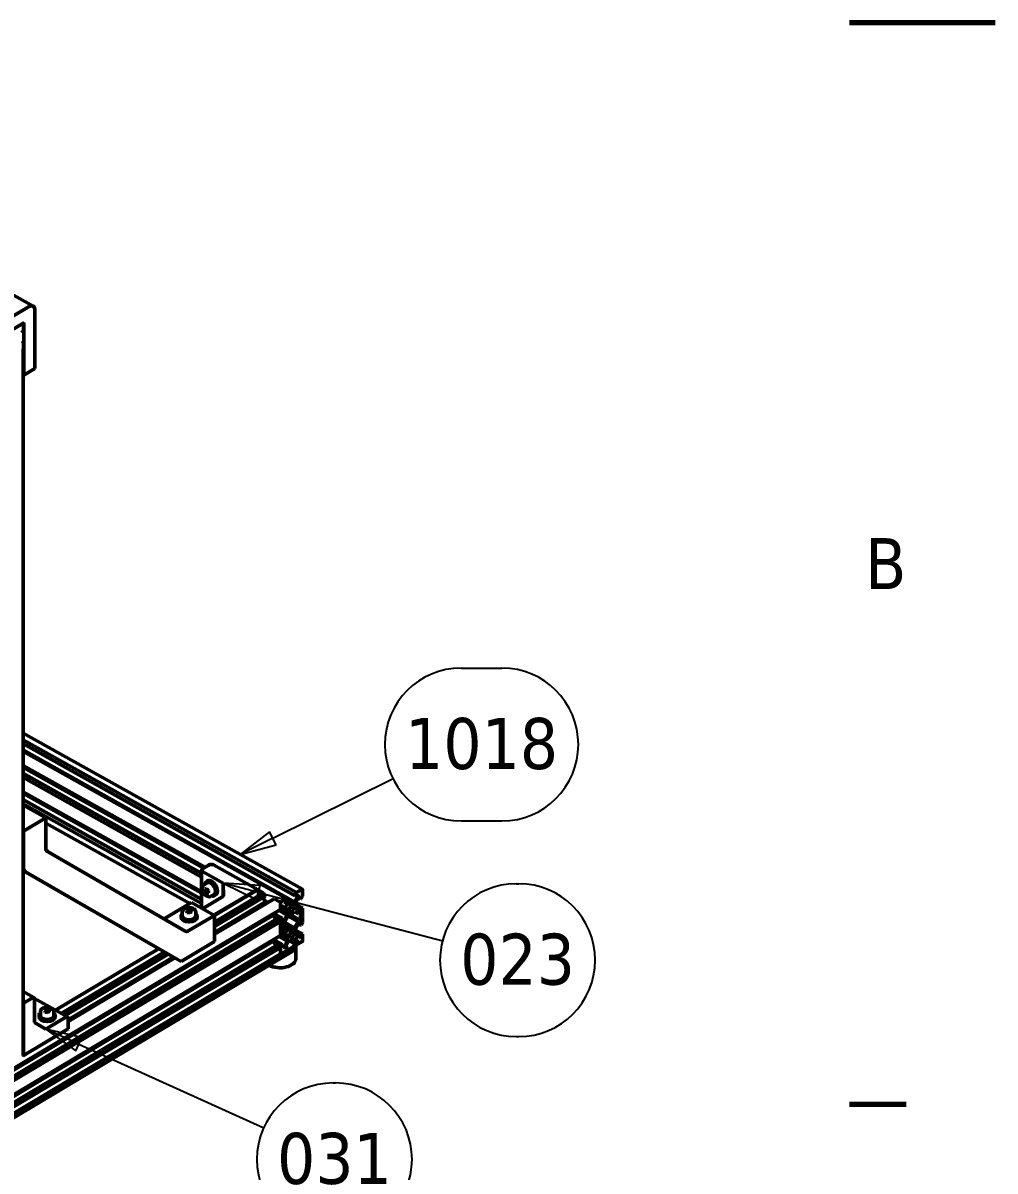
# Model space of a CAD drawing. Header units: millimetres. Extents: x -2748 to 3818, y -1510 to 2700.
# Drawn here: x 3211 to 3818, y 633 to 1350 of the extents above; entities that cross this region are included whole.
import ezdxf

# ---------------------------------------------------------------- set-up
doc = ezdxf.new("R2010")
doc.units = ezdxf.units.MM
doc.header["$LTSCALE"] = 9.090909
for name, color, linetype, lineweight in [('Border (ISO)', 7, 'Continuous', 70), ('Symbol (ISO)', 7, 'Continuous', 25), ('Visible (ISO)', 7, 'Continuous', 50)]:
    doc.layers.add(name, color=color, linetype=linetype, lineweight=lineweight)
doc.styles.add('Note Text (ISO)', font='tahoma.ttf')

# ---------------------------------------------------------------- blocks, each defined once
blk = doc.blocks.new('Borders Default Border')
at = {"layer": 'Border (ISO)'}
blk.add_line((410, 74.25), (413.9, 74.25), dxfattribs=at)
at = {"layer": 'Border (ISO)', "flags": 128}
blk.add_lwpolyline([(420, 148.5), (410, 148.5)], dxfattribs=at)
at = {"layer": 'Border (ISO)', "insert": (411.082, 109.625), "char_height": 3.5, "attachment_point": 7, "style": 'Note Text (ISO)'}
blk.add_mtext('B', dxfattribs=at)
blk = doc.blocks.new('Balloon12')
at = {"layer": 'Symbol (ISO)'}
for p, q in [((383.338, 104.201), (386.132, 104.201)), ((370.391, 92.517), (378.653, 96.623)), ((383.338, 93.701), (386.132, 93.701)), ((370.169, 92.965), (368.153, 91.404)), ((370.391, 92.517), (368.153, 91.404)), ((370.614, 92.069), (370.169, 92.965)), ((368.153, 91.404), (370.614, 92.069))]:
    blk.add_line(p, q, dxfattribs=at)
at = {"layer": 'Symbol (ISO)', "flags": 128}
blk.add_lwpolyline([(370.169, 92.965), (368.153, 91.404)], dxfattribs=at)
at = {"layer": 'Symbol (ISO)'}
for centre, start, end in [((383.338, 98.951), 90, 270), ((386.132, 98.951), 270, 90)]:
    blk.add_arc(centre, 5.25, start, end, dxfattribs=at)
blk.add_solid([(370.169, 92.965), (368.153, 91.404), (370.614, 92.069), (370.169, 92.965)], dxfattribs=at)
at = {"layer": 'Symbol (ISO)', "insert": (384.735, 98.991), "char_height": 3.5, "attachment_point": 5, "style": 'Note Text (ISO)'}
blk.add_mtext('1018', dxfattribs=at)
blk = doc.blocks.new('Balloon13')
at = {"layer": 'Symbol (ISO)'}
for p, q in [((357.079, 78.381), (354.802, 79.413)), ((357.285, 78.836), (354.802, 79.413)), ((354.802, 79.413), (356.873, 77.925)), ((356.873, 77.925), (357.285, 78.836)), ((357.079, 78.381), (369.782, 72.622)), ((374.546, 75.712), (374.706, 75.712)), ((374.546, 65.212), (374.706, 65.212))]:
    blk.add_line(p, q, dxfattribs=at)
at = {"layer": 'Symbol (ISO)', "flags": 128}
blk.add_lwpolyline([(357.285, 78.836), (354.802, 79.413)], dxfattribs=at)
at = {"layer": 'Symbol (ISO)'}
for centre, start, end in [((374.546, 70.462), 90, 270), ((374.706, 70.462), 270, 90)]:
    blk.add_arc(centre, 5.25, start, end, dxfattribs=at)
blk.add_solid([(357.285, 78.836), (354.802, 79.413), (356.873, 77.925), (357.285, 78.836)], dxfattribs=at)
at = {"layer": 'Symbol (ISO)', "insert": (374.626, 70.499), "char_height": 3.5, "attachment_point": 5, "style": 'Note Text (ISO)'}
blk.add_mtext('031', dxfattribs=at)
blk = doc.blocks.new('Balloon14')
at = {"layer": 'Symbol (ISO)'}
for p, q in [((369.403, 88.796), (366.985, 89.431)), ((369.53, 89.28), (366.985, 89.431)), ((366.985, 89.431), (369.276, 88.312)), ((369.276, 88.312), (369.53, 89.28)), ((387.127, 89.392), (387.288, 89.392)), ((369.403, 88.796), (382.069, 85.47)), ((387.127, 78.892), (387.288, 78.892))]:
    blk.add_line(p, q, dxfattribs=at)
at = {"layer": 'Symbol (ISO)', "flags": 128}
blk.add_lwpolyline([(369.53, 89.28), (366.985, 89.431)], dxfattribs=at)
at = {"layer": 'Symbol (ISO)'}
for centre, start, end in [((387.127, 84.142), 90, 270), ((387.288, 84.142), 270, 90)]:
    blk.add_arc(centre, 5.25, start, end, dxfattribs=at)
blk.add_solid([(369.53, 89.28), (366.985, 89.431), (369.276, 88.312), (369.53, 89.28)], dxfattribs=at)
at = {"layer": 'Symbol (ISO)', "insert": (387.208, 84.179), "char_height": 3.5, "attachment_point": 5, "style": 'Note Text (ISO)'}
blk.add_mtext('023', dxfattribs=at)

msp = doc.modelspace()

# ---------------------------------------------------------------- linework, layer by layer
at = {"layer": 'Visible (ISO)'}
for p, q in [((3203.933, 1180.927), (3217.583, 1173.296)), ((3215.143, 1173.014), (3180.153, 1152.151)), ((3218.621, 1134.263), (3218.621, 1171.005)), ((3183.631, 1146.06), (3211.665, 1162.775)), ((3211.355, 1162.591), (3211.457, 1162.534)), ((3211.561, 1158.288), (3211.561, 1162.305)), ((3211.665, 1162.775), (3211.665, 1130.115)), ((3210.548, 1156.496), (3211.561, 1158.288)), ((3211.561, 1150.808), (3210.548, 1151.393)), ((3211.561, 1146.791), (3211.561, 1150.808)), ((3211.354, 705.468), (3211.354, 1146.295)), ((3211.665, 1130.115), (3218.621, 1134.263)), ((3211.354, 1130.289), (3211.665, 1130.115)), ((3211.354, 906.693), (3385.732, 809.207)), ((3211.354, 902.575), (3382.065, 807.138)), ((3211.354, 900.217), (3381.053, 805.346)), ((3211.354, 899.936), (3381.053, 805.065)), ((3211.354, 896.195), (3380.854, 801.435)), ((3211.354, 895.213), (3375.693, 803.339)), ((3211.354, 886.432), (3324.989, 822.904)), ((3211.354, 886.413), (3324.972, 822.894)), ((3211.354, 885.276), (3323.988, 822.308)), ((3211.354, 881.587), (3322.691, 819.344)), ((3211.354, 881.31), (3322.691, 819.067)), ((3211.354, 878.953), (3322.691, 816.709)), ((3211.354, 870.102), (3322.691, 807.859)), ((3211.354, 870.083), (3322.691, 807.84)), ((3211.354, 868.946), (3322.691, 806.703)), ((3211.354, 865.257), (3322.691, 803.014)), ((3211.354, 864.98), (3322.691, 802.737)), ((3211.354, 862.623), (3322.691, 800.379)), ((3225.473, 853.735), (3211.354, 861.629)), ((3211.561, 845.44), (3225.473, 853.735)), ((3225.473, 853.735), (3225.473, 835.014)), ((3225.473, 850.541), (3315.356, 800.292)), ((3211.561, 845.44), (3211.354, 845.556)), ((3211.561, 822.636), (3211.561, 845.44)), ((3226.492, 832.734), (3312.397, 783.124)), ((3327.428, 824.358), (3323.254, 821.87)), ((3356.118, 809.926), (3330.256, 824.385)), ((3295.57, 772.164), (3211.354, 820.799)), ((3309.938, 764.132), (3212.579, 820.357)), ((3322.691, 797.442), (3322.691, 821.066)), ((3323.3, 820.237), (3336.231, 813.008)), ((3324.088, 812.075), (3326.175, 813.319)), ((3326.486, 814.378), (3325.79, 813.964)), ((3336.458, 804.844), (3336.231, 813.008)), ((3336.231, 813.008), (3336.231, 804.708)), ((3336.458, 804.844), (3323.937, 797.378)), ((3324.839, 809.527), (3325.916, 809.631)), ((3324.839, 808.113), (3324.839, 809.527)), ((3326.4, 809.044), (3324.839, 808.113)), ((3325.916, 806.803), (3324.839, 808.113)), ((3325.916, 809.631), (3326.994, 808.322)), ((3325.916, 806.803), (3326.994, 807.446)), ((3326.994, 806.908), (3325.916, 806.803)), ((3326.994, 808.322), (3326.994, 806.908)), ((3328.441, 804.774), (3330.528, 806.019)), ((3357.658, 808.943), (3330.782, 792.919)), ((3361.449, 806.946), (3330.807, 788.676)), ((3362.494, 805.174), (3330.807, 786.28)), ((3362.494, 804.892), (3330.807, 785.999)), ((3368.029, 803.267), (3330.807, 781.073)), ((3331.607, 805.789), (3330.912, 805.374)), ((3331.121, 793.362), (3356.164, 808.293)), ((3356.727, 808.388), (3356.727, 809.097)), ((3357.914, 808.922), (3361.449, 806.946)), ((3361.064, 804.039), (3362.699, 801.266)), ((3361.449, 806.946), (3362.494, 805.174)), ((3362.494, 805.174), (3362.494, 804.892)), ((3366.984, 802.664), (3368.029, 803.267)), ((3368.029, 803.267), (3371.564, 801.291)), ((3375.693, 803.339), (3372.271, 801.298)), ((3376.705, 802.754), (3375.693, 803.339)), ((3376.705, 802.472), (3376.705, 802.754)), ((3382.705, 804.711), (3380.854, 801.435)), ((3382.065, 807.138), (3381.053, 805.346)), ((3381.053, 805.065), (3382.705, 806.05)), ((3381.053, 805.346), (3381.053, 805.065)), ((3381.547, 805.359), (3382.705, 804.711)), ((3381.592, 801.009), (3383.443, 804.285)), ((3385.488, 809.178), (3382.065, 807.138)), ((3382.705, 806.05), (3382.705, 804.711)), ((3383.176, 803.813), (3384.583, 803.026)), ((3383.443, 804.285), (3384.583, 804.965)), ((3384.583, 804.965), (3384.583, 803.026)), ((3384.583, 803.026), (3384.823, 803.169)), ((3384.823, 803.169), (3385.836, 804.96)), ((3385.836, 804.96), (3385.836, 808.978)), ((3371.923, 796.665), (2912.806, 522.918)), ((3300.488, 791.427), (3316.439, 800.937)), ((3313.247, 795.654), (3314.452, 796.372)), ((3313.722, 794.692), (3313.247, 795.654)), ((3314.452, 796.372), (3316.132, 796.129)), ((3314.452, 794.587), (3314.452, 796.372)), ((3316.132, 796.129), (3316.607, 795.168)), ((3316.132, 794.884), (3316.132, 796.129)), ((3330.807, 792.905), (3316.439, 800.937)), ((3366.984, 802.664), (3330.807, 781.093)), ((3362.699, 801.266), (3330.807, 782.251)), ((3362.211, 802.095), (3364.182, 800.993)), ((3362.227, 802.067), (3364.166, 800.983)), ((3362.699, 801.266), (3363.701, 800.706)), ((3370.923, 796.069), (3376.166, 793.137)), ((3371.907, 796.655), (3372.935, 796.081)), ((3371.923, 800.682), (3371.923, 796.665)), ((3371.923, 800.682), (3371.923, 796.665)), ((3371.923, 796.665), (3372.935, 796.081)), ((3372.935, 796.081), (3373.175, 796.224)), ((3373.175, 798.163), (3374.315, 798.843)), ((3373.175, 796.224), (3373.175, 798.163)), ((3373.175, 797.291), (3376.166, 795.619)), ((3373.175, 797.289), (3376.305, 795.539)), ((3373.175, 796.965), (3376.166, 795.292)), ((3374.286, 798.825), (3376.166, 797.774)), ((3374.315, 798.843), (3376.166, 797.774)), ((3375.053, 801.487), (3376.705, 802.472)), ((3375.053, 800.149), (3375.053, 801.487)), ((3376.904, 799.08), (3375.053, 800.149)), ((3375.701, 801.874), (3378.74, 800.175)), ((3375.979, 802.039), (3379.018, 800.34)), ((3376.166, 797.774), (3376.166, 795.619)), ((3376.166, 795.619), (3376.305, 795.539)), ((3376.305, 795.539), (3376.166, 795.292)), ((3378.74, 800.175), (3376.904, 799.08)), ((3378.879, 800.094), (3378.74, 800.175)), ((3379.018, 800.34), (3378.879, 800.094)), ((3380.854, 801.435), (3379.018, 800.34)), ((3381.453, 798.608), (3381.592, 798.854)), ((3381.592, 798.527), (3381.453, 798.608)), ((3381.592, 798.854), (3381.592, 801.009)), ((3381.592, 799.872), (3384.823, 798.066)), ((3381.592, 799.595), (3384.583, 797.923)), ((3381.592, 796.372), (3381.592, 798.527)), ((3381.592, 797.656), (3384.583, 795.984)), ((3383.443, 795.304), (3381.592, 796.372)), ((3384.583, 795.984), (3383.443, 795.304)), ((3384.823, 798.066), (3384.583, 797.923)), ((3384.583, 797.923), (3384.583, 795.984)), ((3385.836, 797.481), (3384.823, 798.066)), ((3385.836, 788.631), (3385.836, 797.481)), ((3370.63, 791.097), (2911.513, 517.35)), ((3370.878, 790.958), (2911.761, 517.211)), ((3367.541, 793.057), (2911.959, 521.418)), ((3371.923, 789.186), (2912.806, 515.439)), ((3309.927, 791.737), (3309.927, 792.553)), ((3310.677, 795.002), (3310.677, 792.553)), ((3315.402, 794.449), (3313.722, 794.692)), ((3314.856, 783.395), (3330.807, 792.905)), ((3316.607, 795.168), (3315.402, 794.449)), ((3319.177, 795.002), (3319.177, 792.553)), ((3319.927, 791.737), (3319.927, 792.553)), ((3330.807, 792.905), (3330.807, 776.575)), ((3367.541, 794.052), (3367.541, 793.057)), ((3367.541, 793.993), (3372.935, 790.977)), ((3367.541, 793.057), (3369.2, 790.244)), ((3367.73, 794.165), (3373.175, 791.121)), ((3368.791, 790.937), (3369.602, 790.484)), ((3370.63, 791.097), (3370.878, 790.958)), ((3370.878, 790.958), (3371.923, 789.186)), ((3372.935, 790.977), (3371.923, 789.186)), ((3371.923, 789.186), (3371.923, 780.335)), ((3371.923, 789.186), (3371.923, 780.335)), ((3373.175, 791.121), (3372.935, 790.977)), ((3373.175, 789.181), (3373.175, 791.121)), ((3373.175, 790.499), (3374.315, 789.861)), ((3374.315, 789.861), (3373.175, 789.181)), ((3373.175, 787.957), (3374.748, 788.894)), ((3376.166, 793.137), (3374.315, 789.861)), ((3374.423, 788.701), (3380.854, 785.105)), ((3374.748, 788.894), (3376.904, 792.711)), ((3376.166, 795.292), (3376.166, 793.137)), ((3376.743, 792.426), (3383.011, 788.922)), ((3376.904, 792.711), (3378.74, 793.806)), ((3378.152, 793.455), (3384.583, 789.86)), ((3378.74, 793.806), (3378.879, 794.052)), ((3378.878, 794.05), (3379.018, 793.972)), ((3378.879, 794.052), (3379.018, 793.972)), ((3379.018, 793.972), (3380.854, 795.067)), ((3380.82, 795.046), (3383.011, 793.821)), ((3380.854, 795.067), (3383.011, 793.821)), ((3383.011, 788.922), (3380.854, 785.105)), ((3383.011, 793.821), (3384.583, 794.759)), ((3384.583, 789.86), (3383.011, 788.922)), ((3383.443, 787.955), (3384.583, 788.635)), ((3384.583, 794.759), (3384.583, 789.86)), ((3384.583, 788.635), (3384.583, 786.696)), ((3384.823, 786.839), (3385.836, 788.631)), ((3373.175, 783.058), (3373.175, 787.957)), ((3373.175, 787.277), (3379.018, 784.011)), ((3378.74, 783.845), (3373.175, 786.956)), ((3373.175, 784.874), (3374.748, 783.995)), ((3374.748, 783.995), (3373.175, 783.058)), ((3373.175, 781.833), (3374.315, 782.513)), ((3373.175, 779.894), (3373.175, 781.833)), ((3374.286, 782.495), (3376.166, 781.444)), ((3374.315, 782.513), (3376.166, 781.444)), ((3376.904, 782.75), (3374.748, 783.995)), ((3376.166, 781.444), (3376.166, 779.289)), ((3378.74, 783.845), (3376.904, 782.75)), ((3378.879, 783.764), (3378.74, 783.845)), ((3379.018, 784.011), (3378.879, 783.764)), ((3380.854, 785.105), (3379.018, 784.011)), ((3381.453, 782.278), (3381.592, 782.524)), ((3381.592, 782.198), (3381.453, 782.278)), ((3381.592, 784.679), (3383.443, 787.955)), ((3381.592, 782.524), (3381.592, 784.679)), ((3381.592, 783.542), (3384.823, 781.736)), ((3381.592, 783.265), (3384.583, 781.593)), ((3381.592, 780.043), (3381.592, 782.198)), ((3381.592, 781.326), (3384.583, 779.654)), ((3383.176, 787.483), (3384.583, 786.696)), ((3384.583, 786.696), (3384.823, 786.839)), ((3384.823, 781.736), (3384.583, 781.593)), ((3384.583, 781.593), (3384.583, 779.654)), ((3385.836, 781.151), (3384.823, 781.736)), ((3370.63, 774.767), (2911.513, 501.02)), ((3370.878, 774.628), (2911.761, 500.882)), ((3367.541, 776.727), (2911.959, 505.088)), ((3371.923, 780.335), (2912.806, 506.588)), ((3330.807, 776.575), (3309.938, 764.132)), ((3367.541, 777.722), (3367.541, 776.727)), ((3367.541, 777.663), (3372.935, 774.648)), ((3367.541, 776.727), (3369.2, 773.914)), ((3367.73, 777.835), (3373.175, 774.791)), ((3368.791, 774.607), (3369.602, 774.154)), ((3370.63, 774.767), (3370.878, 774.628)), ((3370.878, 774.628), (3371.923, 772.856)), ((3370.923, 779.739), (3376.166, 776.807)), ((3371.907, 780.326), (3372.935, 779.751)), ((3371.923, 780.335), (3372.935, 779.751)), ((3372.935, 774.648), (3371.923, 772.856)), ((3372.935, 779.751), (3373.175, 779.894)), ((3373.175, 774.791), (3372.935, 774.648)), ((3373.175, 780.961), (3376.166, 779.289)), ((3373.175, 780.959), (3376.305, 779.209)), ((3373.175, 780.635), (3376.166, 778.962)), ((3373.175, 772.851), (3373.175, 774.791)), ((3373.175, 774.169), (3374.315, 773.531)), ((3376.166, 776.807), (3374.315, 773.531)), ((3375.053, 773.105), (3376.904, 776.381)), ((3376.166, 779.289), (3376.305, 779.209)), ((3376.305, 779.209), (3376.166, 778.962)), ((3376.166, 778.962), (3376.166, 776.807)), ((3376.904, 776.381), (3378.74, 777.476)), ((3377.754, 776.888), (3382.065, 774.478)), ((3377.77, 776.898), (3381.053, 775.062)), ((3378.014, 777.043), (3381.053, 775.344)), ((3378.74, 777.476), (3378.879, 777.722)), ((3378.878, 777.72), (3379.018, 777.642)), ((3378.879, 777.722), (3379.018, 777.642)), ((3379.018, 777.642), (3380.854, 778.737)), ((3379.666, 778.028), (3382.705, 776.329)), ((3380.825, 778.719), (3382.705, 777.668)), ((3380.854, 778.737), (3382.705, 777.668)), ((3382.705, 776.329), (3381.053, 775.344)), ((3381.053, 775.344), (3381.053, 775.062)), ((3381.053, 775.062), (3382.065, 774.478)), ((3383.443, 778.974), (3381.592, 780.043)), ((3381.695, 774.145), (3381.695, 774.685)), ((3381.695, 765.98), (3381.695, 774.145)), ((3382.065, 774.478), (3385.488, 776.519)), ((3382.705, 777.668), (3382.705, 776.329)), ((3384.583, 779.654), (3383.443, 778.974)), ((3385.836, 777.134), (3385.836, 781.151)), ((2905.85, 490.536), (3378.879, 772.578)), ((2905.85, 488.087), (3378.879, 770.129)), ((3371.82, 768.61), (2912.776, 494.907)), ((3371.923, 772.856), (2912.806, 499.109)), ((3295.778, 772.048), (3231.472, 733.706)), ((3299.463, 769.988), (3235.157, 731.645)), ((3301.537, 768.828), (3237.231, 730.486)), ((3301.781, 768.692), (3237.475, 730.35)), ((3305.025, 766.878), (3239.386, 727.741)), ((3309.938, 764.132), (3295.57, 772.164)), ((3371.89, 768.686), (3372.027, 768.61)), ((3371.923, 772.856), (3371.923, 768.839)), ((3371.923, 772.856), (3371.923, 768.839)), ((3372.271, 768.638), (3375.693, 770.679)), ((3374.315, 773.531), (3373.175, 772.851)), ((3375.053, 771.767), (3375.053, 773.105)), ((3376.705, 772.752), (3375.053, 771.767)), ((3375.298, 773.539), (3376.705, 772.752)), ((3375.693, 770.679), (3376.705, 772.47)), ((3376.705, 772.47), (3376.705, 772.752)), ((3306.027, 766.318), (3239.386, 726.584)), ((3306.044, 766.309), (3239.386, 726.564)), ((3218.102, 741.566), (3211.354, 745.338)), ((3211.561, 738.135), (3211.354, 738.25)), ((3217.126, 741.453), (3211.561, 738.135)), ((3238.97, 729.514), (3218.488, 740.965)), ((3218.517, 725.952), (3218.517, 740.649)), ((3211.561, 738.135), (3211.561, 705.475)), ((3222.073, 732.763), (3222.073, 730.313)), ((3224.643, 733.414), (3225.848, 734.133)), ((3225.118, 732.453), (3224.643, 733.414)), ((3226.798, 732.209), (3225.118, 732.453)), ((3225.848, 734.133), (3227.528, 733.889)), ((3225.848, 732.347), (3225.848, 734.133)), ((3228.003, 732.928), (3226.798, 732.209)), ((3227.528, 733.889), (3228.003, 732.928)), ((3227.528, 732.644), (3227.528, 733.889)), ((3230.573, 732.763), (3230.573, 730.313)), ((3218.517, 725.952), (3225.473, 721.935)), ((3221.323, 729.497), (3221.323, 730.313)), ((3237.995, 729.401), (3225.473, 721.935)), ((3231.323, 729.497), (3231.323, 730.313)), ((3239.386, 722.066), (3239.386, 728.598)), ((3211.561, 705.475), (3239.386, 722.066)), ((3211.561, 705.475), (3211.354, 705.591))]:
    msp.add_line(p, q, dxfattribs=at)
for centre, major_axis, ratio, start_param, end_param in [((3215.143, 1168.931), (2.44, 4.364), 0.5679804, 5.4898657, 7.060662), ((3211.213, 1162.097), (0.244, 0.436), 0.5679804, 5.4898657, 7.060662), ((3211.213, 1146.584), (0.244, 0.436), 0.5679804, 3.9190693, 5.4898657), ((3228.951, 837.088), (-2.44, -4.364), 0.5679804, 5.4898657, 6.2752638), ((3328.865, 823.555), (2, 0), 0.5773503, 0.8014983, 2.3722946), ((3215.039, 824.71), (-2.44, -4.364), 0.5679804, 5.4898657, 6.2752638), ((3324.691, 821.066), (-2, 0), 0.5773503, 5.5138873, 7.0846836), ((3328.351, 809.669), (-2.561, 4.295), 0.5865704, 2.5867816, 6.8379963), ((3328.351, 809.669), (-2.177, 3.65), 0.5865704, 3.1415927, 6.2831853), ((3329.047, 810.084), (-2.561, 4.295), 0.5865704, 3.1415927, 6.2831853), ((3354.727, 809.097), (2, 0), 0.5773503, 5.5138873, 7.0846836), ((3329.047, 807.634), (1.536, -2.577), 0.5865704, 5.5095398, 6.5471309), ((3357.914, 808.514), (-0.256, 0.429), 0.5865704, 5.4896064, 6.2831853), ((3385.488, 808.77), (0.244, 0.436), 0.5679804, 5.4898657, 7.060662), ((3325.374, 796.575), (-2, 0), 0.5773503, 5.5138873, 5.9184575), ((3371.564, 800.883), (0.256, -0.429), 0.5865704, 0.7772175, 2.3480138), ((3372.271, 800.89), (-0.244, -0.436), 0.5679804, 3.9190693, 5.4898657), ((3300.488, 795.51), (-2.44, -4.364), 0.5679804, 0.2962835, 0.7774767), ((3314.927, 792.553), (5, 0), 0.5773503, 2.5867816, 6.8379963), ((3314.927, 791.737), (5, 0), 0.5773503, 3.1415927, 6.2831853), ((3314.927, 792.553), (4.25, 0), 0.5773503, 3.1415927, 6.2831853), ((3329.684, 794.165), (-2, 0), 0.5773503, 1.9677244, 2.3722946), ((3314.856, 787.477), (-2.44, -4.364), 0.5679804, 6.2752638, 7.060662), ((3371.695, 776.595), (10, 0), 0.5773503, 5.5138873, 5.9896313), ((3371.695, 774.145), (10, 0), 0.5773503, 5.5138873, 6.2831853), ((3371.695, 774.145), (10, 0), 0.5773503, 5.5138873, 6.2831853), ((3385.488, 776.927), (0.244, 0.436), 0.5679804, 3.9190693, 5.4898657), ((3371.564, 769.04), (0.256, -0.429), 0.5865704, 0, 0.7772175), ((3372.271, 769.046), (-0.244, -0.436), 0.5679804, 5.4898657, 7.060662), ((3371.695, 765.98), (10, 0), 0.5773503, 3.9593207, 6.2831853), ((3217.126, 739.82), (0.976, 1.746), 0.5679804, 5.4898657, 7.060662), ((3226.323, 730.313), (5, 0), 0.5773503, 2.5867816, 6.8379963), ((3224.168, 730.702), (-3, 0), 0.5773503, 5.4853634, 6.6062481), ((3226.323, 729.497), (5, 0), 0.5773503, 3.1415927, 6.2831853), ((3226.323, 730.313), (4.25, 0), 0.5773503, 3.1415927, 6.2831853), ((3237.995, 727.768), (0.976, 1.746), 0.5679804, 5.4898657, 7.060662), ((3210.854, 705.468), (0.5, 0), 0.5773503, 5.5138873, 6.2831853)]:
    msp.add_ellipse(centre, major_axis=major_axis, ratio=ratio, start_param=start_param, end_param=end_param, dxfattribs=at)
for centre in [(3378.879, 797.073), (3378.879, 780.743)]:
    msp.add_ellipse(centre, major_axis=(-1.025, -1.833), ratio=0.5679804, dxfattribs=at)
for points, knots in [([(3328.441, 804.774), (3328.209, 804.636), (3327.947, 804.552), (3327.38, 804.493), (3327.075, 804.526), (3326.428, 804.707), (3326.086, 804.87), (3325.416, 805.311), (3325.087, 805.593), (3324.485, 806.241), (3324.211, 806.605), (3323.74, 807.381), (3323.543, 807.791), (3323.244, 808.623), (3323.143, 809.044), (3323.052, 809.861), (3323.062, 810.257), (3323.209, 810.976), (3323.342, 811.302), (3323.69, 811.777), (3323.875, 811.948), (3324.088, 812.075)], [0.7772175, 0.7772175, 0.7772175, 0.7772175, 1.0420203, 1.0420203, 1.329981, 1.329981, 1.6571341, 1.6571341, 1.9967159, 1.9967159, 2.3340845, 2.3340845, 2.6698535, 2.6698535, 3.0069819, 3.0069819, 3.3465809, 3.3465809, 3.6754405, 3.6754405, 3.9188101, 3.9188101, 3.9188101, 3.9188101]), ([(3310.677, 795.002), (3310.677, 795.268), (3310.739, 795.532), (3310.976, 796.042), (3311.16, 796.284), (3311.645, 796.741), (3311.959, 796.948), (3312.681, 797.295), (3313.092, 797.43), (3313.956, 797.614), (3314.409, 797.663), (3315.315, 797.671), (3315.768, 797.631), (3316.635, 797.466), (3317.049, 797.339), (3317.798, 797.006), (3318.134, 796.797), (3318.679, 796.31), (3318.893, 796.031), (3319.124, 795.494), (3319.177, 795.248), (3319.177, 795.002)], [2.3722946, 2.3722946, 2.3722946, 2.3722946, 2.6349032, 2.6349032, 2.9217379, 2.9217379, 3.2495681, 3.2495681, 3.5897658, 3.5897658, 3.9273066, 3.9273066, 4.2631117, 4.2631117, 4.6003574, 4.6003574, 4.9405063, 4.9405063, 5.2704786, 5.2704786, 5.5138873, 5.5138873, 5.5138873, 5.5138873]), ([(3222.073, 732.763), (3222.073, 733.028), (3222.135, 733.292), (3222.372, 733.802), (3222.556, 734.044), (3223.041, 734.501), (3223.355, 734.708), (3224.077, 735.055), (3224.488, 735.191), (3225.352, 735.375), (3225.805, 735.423), (3226.711, 735.432), (3227.164, 735.392), (3228.031, 735.226), (3228.444, 735.1), (3229.194, 734.766), (3229.53, 734.557), (3230.075, 734.07), (3230.289, 733.792), (3230.52, 733.254), (3230.573, 733.009), (3230.573, 732.763)], [2.3722946, 2.3722946, 2.3722946, 2.3722946, 2.6349032, 2.6349032, 2.9217379, 2.9217379, 3.2495681, 3.2495681, 3.5897658, 3.5897658, 3.9273066, 3.9273066, 4.2631117, 4.2631117, 4.6003574, 4.6003574, 4.9405063, 4.9405063, 5.2704786, 5.2704786, 5.5138873, 5.5138873, 5.5138873, 5.5138873])]:
    msp.add_open_spline(points, degree=3, knots=knots, dxfattribs=at)

# ---------------------------------------------------------------- block references
at = {"xscale": 9.090909090909092, "yscale": 9.090909090909092, "zscale": 9.090909090909092}
msp.add_blockref('Borders Default Border', (0, 0), dxfattribs=at)
at = {"layer": 'Symbol (ISO)', "xscale": 9.090909090909092, "yscale": 9.090909090909092, "zscale": 9.090909090909092}
for name in ['Balloon12', 'Balloon14', 'Balloon13']:
    msp.add_blockref(name, (0, 0), dxfattribs=at)

doc.saveas('drawing.dxf')
